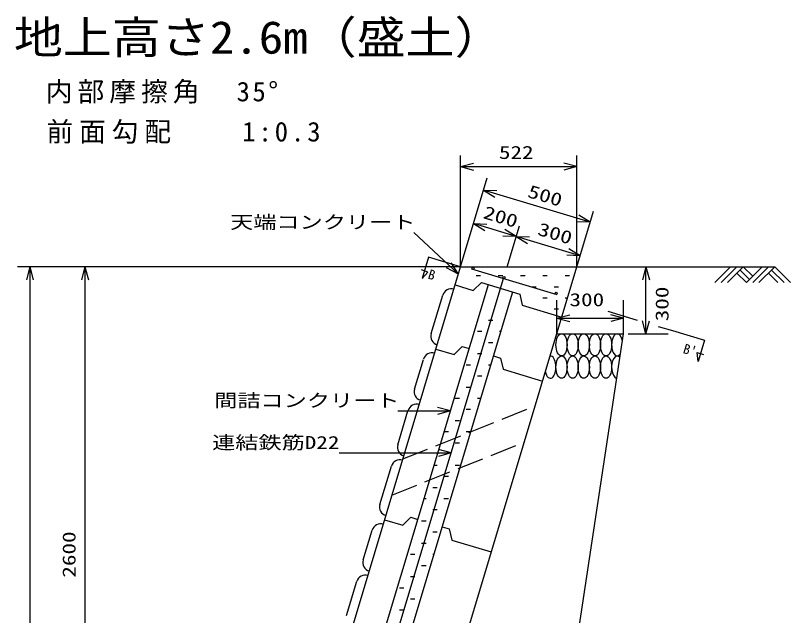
# Model space of a CAD drawing. Units: millimetres, scale not verified. Extents: x -10427 to 8480, y -7210 to 7278.
# Drawn here: x -10389 to -6910, y -4534 to -1843 of the extents above; entities that cross this region are included whole.
import ezdxf
from ezdxf.enums import TextEntityAlignment as Align

# ---------------------------------------------------------------- set-up
doc = ezdxf.new("R2010")
doc.units = ezdxf.units.MM
doc.header["$LTSCALE"] = 40
doc.linetypes.add('DASHED3', pattern=[4, 3, -1])
doc.layers.add('0-0', color=7, linetype='Continuous')
doc.styles.add('ＭＳ ゴシック', font='')
doc.styles.get('ＭＳ ゴシック').set_extended_font_data('MS Gothic')

msp = doc.modelspace()

# ---------------------------------------------------------------- linework, layer by layer
at = {"layer": '0-0'}
for p, q in [((-8390.86, -2970.31), (-8390.86, -2470.31)), ((-8390.86, -2520.31), (-8332.91, -2504.78)), ((-7868.57, -2520.31), (-7926.53, -2504.78)), ((-7868.57, -2970.31), (-7868.57, -2470.31)), ((-8390.86, -2520.31), (-7868.57, -2520.31)), ((-8390.86, -2520.31), (-8332.91, -2535.83)), ((-7868.57, -2520.31), (-7926.53, -2535.83)), ((-8390.86, -2970.31), (-8270.61, -2570.31)), ((-7808.45, -2770.31), (-8287.45, -2626.31)), ((-8287.45, -2626.31), (-8227.47, -2628.12)), ((-8287.45, -2626.31), (-8236.42, -2657.86)), ((-7868.57, -2970.31), (-7793.41, -2720.31)), ((-7808.45, -2770.31), (-7859.48, -2738.75)), ((-8332.54, -2776.31), (-8272.57, -2778.12)), ((-8332.54, -2776.31), (-8281.51, -2807.86)), ((-7808.45, -2770.31), (-7868.42, -2768.49)), ((-8141.01, -2833.89), (-8192.04, -2802.33)), ((-8182.02, -2970.31), (-8126.61, -2786)), ((-8141.01, -2833.89), (-8200.98, -2832.07)), ((-8141.01, -2833.89), (-8081.04, -2835.7)), ((-8141.01, -2833.89), (-8089.98, -2865.44)), ((-7853.54, -2920.31), (-7913.51, -2918.49)), ((-7853.54, -2920.31), (-7904.57, -2888.75)), ((-8400.56, -3002.55), (-8432.35, -2951.67)), ((-8390.86, -2970.31), (-10380, -2970.31)), ((-10324.21, -2970.31), (-10339.74, -3028.26)), ((-10324.21, -2970.31), (-10308.68, -3028.26)), ((-10324.21, -2970.31), (-10324.21, -6520.31)), ((-10077.16, -2970.31), (-10092.69, -3028.26)), ((-10077.16, -2970.31), (-10061.63, -3028.26)), ((-10077.16, -2970.31), (-10077.16, -5570.31)), ((-7868.57, -2970.31), (-6980.28, -2970.31)), ((-7558.76, -2970.31), (-7574.29, -3028.26)), ((-7558.76, -3270.31), (-7558.76, -2970.31)), ((-7558.76, -2970.31), (-7543.23, -3028.26)), ((-7178.27, -2970.31), (-7248.98, -3041.02)), ((-7149.98, -2970.31), (-7220.69, -3041.02)), ((-7121.7, -2970.31), (-7192.41, -3041.02)), ((-7135.84, -2984.45), (-7093.41, -3026.87)), ((-7121.7, -2970.31), (-7079.27, -3012.73)), ((-7036.85, -2970.31), (-7107.56, -3041.02)), ((-7008.56, -2970.31), (-7079.27, -3041.02)), ((-6980.28, -2970.31), (-7050.99, -3041.02)), ((-6994.42, -2984.45), (-6937.85, -3041.02)), ((-6980.28, -2970.31), (-6909.57, -3041.02)), ((-8321.2, -3009.22), (-8301.2, -3009.22)), ((-8221.2, -3009.22), (-8201.2, -3009.22)), ((-8121.2, -3009.22), (-8101.2, -3009.22)), ((-8021.2, -3009.22), (-8001.2, -3009.22)), ((-7921.2, -3009.22), (-7901.2, -3009.22)), ((-7149.98, -2998.59), (-7107.56, -3041.02)), ((-7008.56, -2998.59), (-6966.14, -3041.02)), ((-8071.2, -3059.22), (-8051.2, -3059.22)), ((-7971.2, -3059.22), (-7951.2, -3059.22)), ((-8021.2, -3109.22), (-8001.2, -3109.22)), ((-7958.76, -3270.31), (-7958.76, -3120.31)), ((-7921.2, -3109.22), (-7910.33, -3109.22)), ((-7658.76, -3270.31), (-7658.76, -3120.31)), ((-7971.2, -3159.22), (-7951.2, -3159.22)), ((-7958.76, -3200.31), (-7900.8, -3184.78)), ((-7958.76, -3200.31), (-7658.76, -3200.31)), ((-7958.76, -3200.31), (-7900.8, -3215.84)), ((-7658.76, -3200.31), (-7716.71, -3184.78)), ((-7658.76, -3200.31), (-7716.71, -3215.84)), ((-8265.4, -3209.23), (-8245.4, -3209.23)), ((-7558.76, -3270.31), (-7574.29, -3212.35)), ((-7558.76, -3270.31), (-7543.23, -3212.35)), ((-8315.4, -3259.23), (-8295.4, -3259.23)), ((-8215.4, -3259.23), (-8209.17, -3259.23)), ((-7638.76, -3270.31), (-7458.76, -3270.31)), ((-8265.4, -3309.23), (-8245.4, -3309.23)), ((-8315.4, -3359.23), (-8295.4, -3359.23)), ((-8365.4, -3409.23), (-8345.41, -3409.23)), ((-8265.4, -3409.23), (-8254.26, -3409.23)), ((-8315.4, -3459.23), (-8295.4, -3459.23)), ((-8365.4, -3509.23), (-8345.41, -3509.23)), ((-8415.41, -3559.23), (-8395.4, -3559.23)), ((-8315.4, -3559.23), (-8299.36, -3559.23)), ((-8435.62, -3616.52), (-8493.58, -3600.99)), ((-8365.4, -3609.23), (-8345.41, -3609.23)), ((-8315.4, -3609.23), (-8314.39, -3609.23)), ((-8415.41, -3659.23), (-8395.4, -3659.23)), ((-8463.49, -3709.23), (-8445.4, -3709.23)), ((-8365.4, -3709.23), (-8345.41, -3709.23)), ((-8432.46, -3805.1), (-8490.41, -3789.57)), ((-8415.41, -3759.23), (-8395.4, -3759.23)), ((-8508.59, -3859.23), (-8495.4, -3859.23)), ((-8415.41, -3859.23), (-8395.4, -3859.23)), ((-8465.41, -3909.23), (-8445.4, -3909.23)), ((-8515.4, -3959.23), (-8495.4, -3959.23)), ((-8553.68, -4009.23), (-8545.4, -4009.23)), ((-8465.41, -4009.23), (-8445.4, -4009.23)), ((-8515.4, -4059.23), (-8495.4, -4059.23)), ((-8565.41, -4109.23), (-8545.4, -4109.23)), ((-8465.41, -4109.23), (-8464.7, -4109.23)), ((-8515.4, -4159.23), (-8495.4, -4159.23)), ((-8565.41, -4209.23), (-8545.4, -4209.23)), ((-8615.41, -4259.23), (-8595.4, -4259.23)), ((-8515.41, -4259.23), (-8509.8, -4259.23)), ((-8565.41, -4309.23), (-8545.4, -4309.23)), ((-8615.41, -4359.23), (-8595.4, -4359.23)), ((-8665.4, -4409.22), (-8645.4, -4409.22)), ((-8615.4, -4459.22), (-8595.4, -4459.22)), ((-8665.4, -4509.22), (-8645.4, -4509.22)), ((-8327.81, -4502.81), (-8327.55, -4502.81))]:
    msp.add_line(p, q, dxfattribs=at)
at = {"layer": '0-0', "color": 3}
for p, q in [((-8534.51, -2927.12), (-8563.3, -3022.89)), ((-8390.86, -2970.31), (-8534.51, -2927.12)), ((-7729.13, -3169.24), (-7597.81, -3208.72)), ((-7503.36, -3237.11), (-7439.15, -3256.41)), ((-7439.15, -3256.41), (-7295.5, -3299.6)), ((-7295.5, -3299.6), (-7324.29, -3395.36))]:
    msp.add_line(p, q, dxfattribs=at)
at = {"layer": '0-0', "color": 2}
for p, q in [((-9307.78, -6020.31), (-8390.86, -2970.31)), ((-8828.78, -6164.31), (-7868.57, -2970.31)), ((-8390.86, -2970.31), (-7868.57, -2970.31)), ((-9170.66, -6061.53), (-8265.22, -3049.68)), ((-8415.3, -3051.56), (-8333.73, -3076.08)), ((-8296.8, -3040.19), (-8333.73, -3076.08)), ((-8296.8, -3040.19), (-8124.42, -3092.01)), ((-9061.49, -6094.35), (-8156.04, -3082.51)), ((-8124.46, -3092), (-8113.46, -3142.3)), ((-8522.7, -3269.88), (-8470.88, -3097.5)), ((-8113.46, -3142.3), (-7936.29, -3195.56)), ((-8152.59, -6520.31), (-7658.76, -3270.31)), ((-7958.76, -3270.31), (-7658.76, -3270.31)), ((-8501.67, -3338.85), (-8420.1, -3363.38)), ((-8383.17, -3327.49), (-8420.1, -3363.38)), ((-8383.17, -3327.49), (-8351.57, -3336.99)), ((-8242.43, -3369.8), (-8210.83, -3379.3)), ((-8597.55, -3518.87), (-8557.42, -3385.37)), ((-8210.83, -3379.3), (-8199.83, -3429.59)), ((-8199.83, -3429.59), (-8022.66, -3482.86)), ((-8672.41, -3767.86), (-8626.91, -3616.52)), ((-8753.02, -4036.01), (-8701.19, -3863.63)), ((-8731.99, -4104.98), (-8650.41, -4129.51)), ((-8613.5, -4093.61), (-8650.41, -4129.51)), ((-8613.5, -4093.61), (-8581.9, -4103.11)), ((-8472.74, -4135.93), (-8441.14, -4145.43)), ((-8827.87, -4285), (-8787.73, -4151.5)), ((-8441.14, -4145.43), (-8430.15, -4195.72)), ((-8430.15, -4195.72), (-8252.98, -4248.98)), ((-8902.72, -4533.99), (-8856.66, -4380.77))]:
    msp.add_line(p, q, dxfattribs=at)
at = {"layer": '0-0', "color": 5}
for p, q in [((-8341.42, -2979.51), (-7958.19, -3094.72)), ((-9116.07, -6077.94), (-8197.6, -3022.75))]:
    msp.add_line(p, q, dxfattribs=at)
at = {"layer": '0-0', "linetype": 'DASHED3'}
for p, q in [((-8649.93, -3832.05), (-8055.77, -3592.99)), ((-8698.87, -3994.85), (-8104.71, -3755.79))]:
    msp.add_line(p, q, dxfattribs=at)
at = {"layer": '0-0'}
for points in [[(-7853.54, -2920.31), (-8141.01, -2833.89), (-8332.54, -2776.31)], [(-8600.18, -2816.4), (-8400.56, -3002.55), (-8453.53, -2974.38)], [(-8671.93, -3616.52), (-8435.62, -3616.52), (-8493.58, -3632.05)], [(-8936.03, -3805.1), (-8432.46, -3805.1), (-8490.41, -3820.63)]]:
    msp.add_lwpolyline(points, dxfattribs=at)
at = {"layer": '0-0', "color": 3}
for points in [[(-8563.3, -3022.89), (-8537.16, -2993.64), (-8566.3, -2983.93)], [(-7324.29, -3395.36), (-7328.91, -3354.23), (-7299.77, -3363.94)]]:
    msp.add_lwpolyline(points, dxfattribs=at)
at = {"layer": '0-0', "color": 5}
for centre in [(-8335.19, -2976.16), (-8196.16, -3017.96), (-7961.54, -3088.5)]:
    msp.add_circle(centre, 5, dxfattribs=at)
at = {"layer": '0-0', "color": 2}
for centre, start, end in [((-8432.57, -3109.02), 73.26749, 163.26782), ((-8484.39, -3281.39), 163.26799, 253.26781), ((-8518.94, -3396.31), 73.26749, 163.26782), ((-8559.25, -3530.39), 163.26799, 253.26781), ((-8588.04, -3626.15), 73.26749, 163.26782), ((-8634.1, -3779.38), 163.26799, 253.26781), ((-8662.89, -3875.15), 73.26749, 163.26782), ((-8714.71, -4047.53), 163.26799, 253.26781), ((-8749.26, -4162.44), 73.26749, 163.26782), ((-8789.56, -4296.52), 163.26799, 253.26781), ((-8818.35, -4392.28), 73.26749, 163.26782)]:
    msp.add_arc(centre, 40, start, end, dxfattribs=at)
at = {"layer": '0-0'}
for centre in [(-7937.54, -3319.95), (-7887.55, -3319.95), (-7837.54, -3319.95), (-7787.54, -3319.95), (-7737.54, -3319.95), (-7937.54, -3419.96), (-7887.55, -3419.96), (-7837.54, -3419.96), (-7787.54, -3419.96), (-7737.54, -3419.96)]:
    msp.add_ellipse(centre, major_axis=(0, 50), ratio=0.5, dxfattribs=at)
for centre, start_param, end_param in [((-7687.54, -3319.95), 5.0706435, 9.9915668), ((-7987.54, -3419.96), 2.0113798, 6.3307195), ((-7687.54, -3419.96), 5.8175612, 9.2446473)]:
    msp.add_ellipse(centre, major_axis=(0, 50), ratio=0.5, start_param=start_param, end_param=end_param, dxfattribs=at)

# ---------------------------------------------------------------- texts
at = {"layer": '0-0', "color": 3, "style": 'ＭＳ ゴシック', "width": 1.1}
msp.add_text('地上高さ2.6m（盛土）', height=146.6, dxfattribs=at).set_placement((-10395.92, -2057.99), align=Align.BOTTOM_LEFT)
at = {"layer": '0-0', "style": 'ＭＳ ゴシック', "width": 1.3}
for s, p in [('522', (-8218.46, -2503.91)), ('天端コンクリート', (-9425.18, -2816.4)), ('300', (-7901.64, -3164.43)), ('間詰コンクリート', (-9496.93, -3616.52)), ('連結鉄筋D22', (-9506.03, -3805.1))]:
    msp.add_text(s, height=58.65, dxfattribs=at).set_placement(p, align=Align.BOTTOM_LEFT)
for s, rotation, p in [('500', 343.268, (-8098.91, -2673.26)), ('200', 343.268, (-8298.15, -2767.9)), ('300', 343.268, (-8054.09, -2842.61)), ('300', 90, (-7439.41, -3214.4)), ('2600', 90, (-10101.38, -4364.28))]:
    msp.add_text(s, height=58.65, rotation=rotation, dxfattribs=at).set_placement(p, align=Align.BOTTOM_LEFT)
at = {"layer": '0-0', "color": 4, "style": 'ＭＳ ゴシック'}
for s, p in [('B', (-8544.45, -3034.91)), ("B'", (-7399.31, -3368.79))]:
    msp.add_text(s, height=43.99, rotation=343.268, dxfattribs=at).set_placement(p, align=Align.BOTTOM_LEFT)
at = {"layer": '0-0', "char_height": 87.98, "attachment_point": 7, "style": 'ＭＳ ゴシック'}
for s, insert in [('\\T1.19;\u3000内部摩擦角\u300035°', (-10395.92, -2237.99)), ('\\T1.22;\u3000前面勾配\u3000\u30001:0.3', (-10395.92, -2417.99))]:
    msp.add_mtext(s, dxfattribs=dict(at, insert=insert))

doc.saveas('drawing.dxf')
